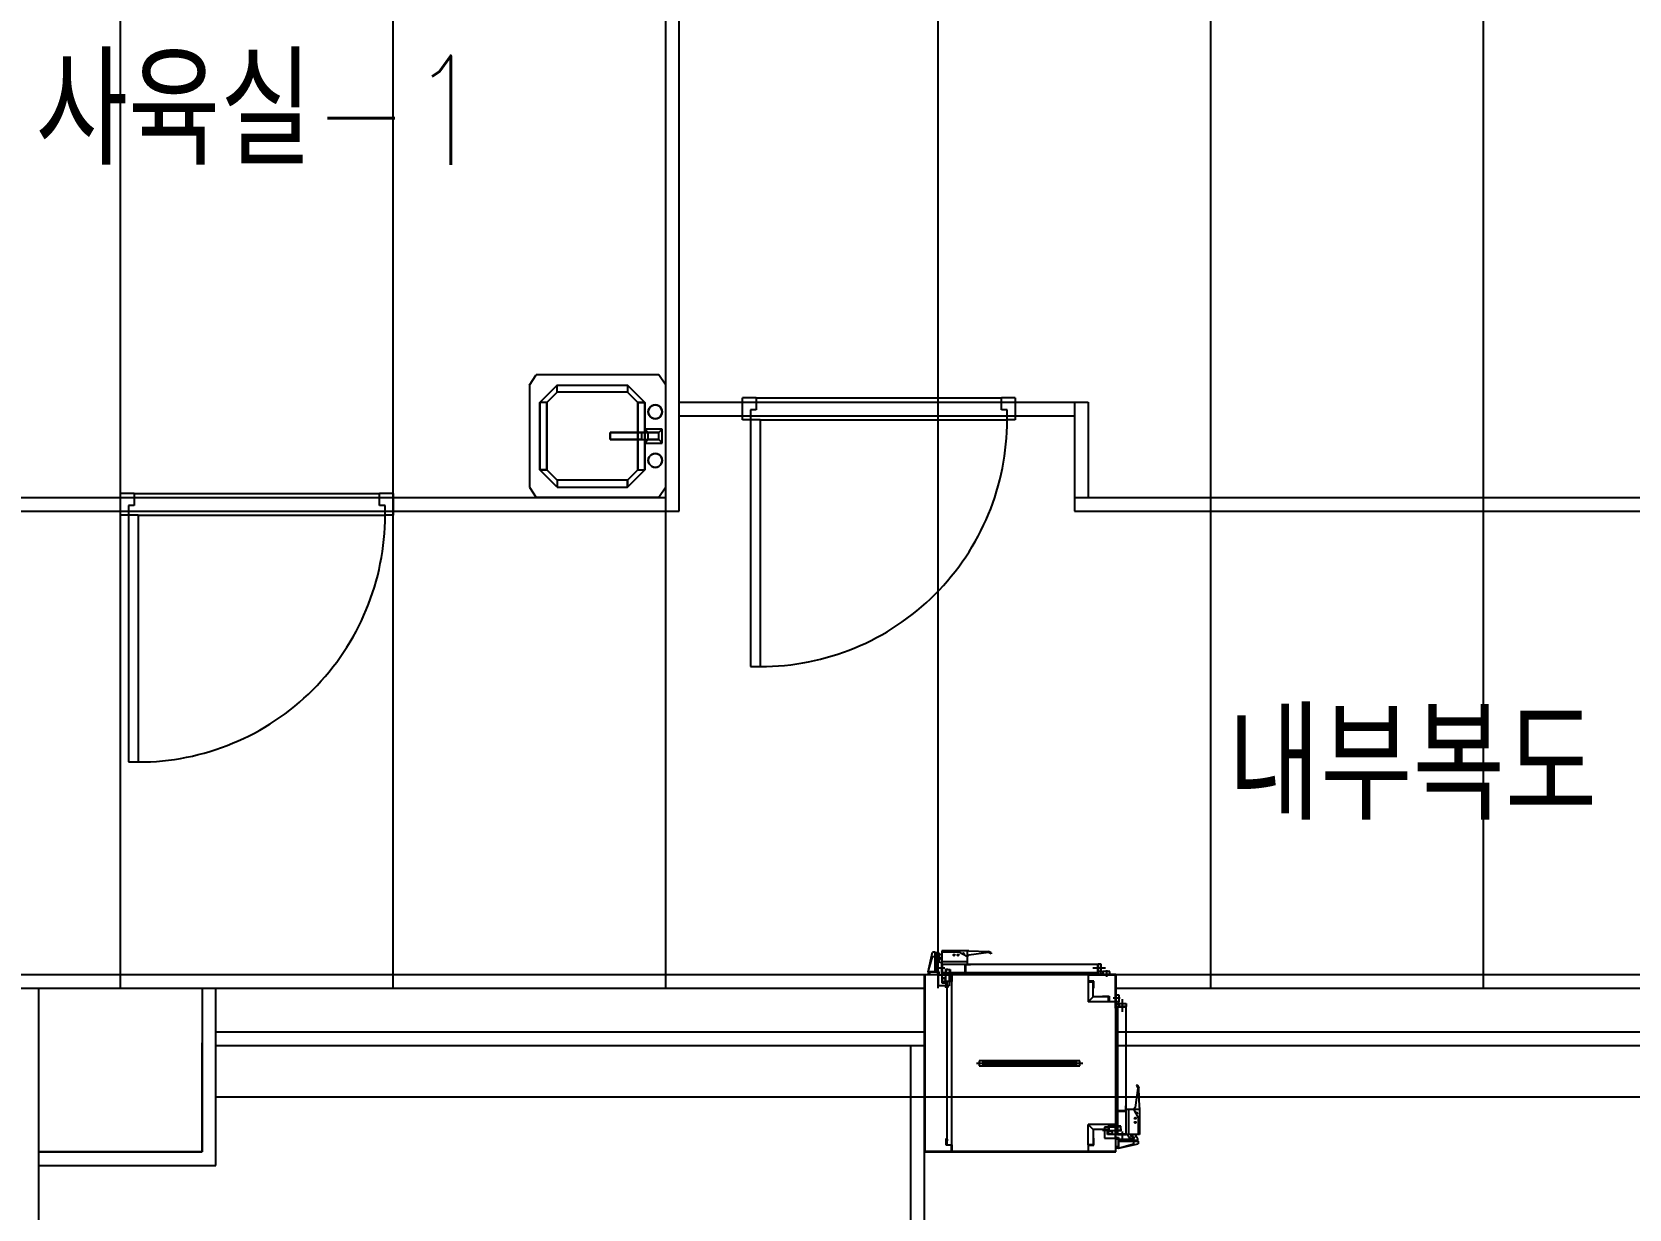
# Model space of a CAD drawing. Header units: millimetres. Extents: x 605428 to 684586, y -474155 to -416366.
# Drawn here: x 631008 to 636867, y -435768 to -431451 of the extents above; entities that cross this region are included whole.
import ezdxf

# ---------------------------------------------------------------- set-up
doc = ezdxf.new("R2010")
doc.units = ezdxf.units.MM
doc.header["$LTSCALE"] = 500
for name, color, linetype in [('TXT', 7, 'Continuous'), ('동물실', 9, 'Continuous'), ('천정', 5, 'Continuous'), ('크린판넬', 4, 'Continuous')]:
    doc.layers.add(name, color=color, linetype=linetype)
doc.styles.add('GHD', font='simple.shx', dxfattribs={"bigfont": 'whgtxt.shx'})

# ---------------------------------------------------------------- blocks, each defined once
blk = doc.blocks.new('A$C0807416F')
at = {"layer": '크린판넬', "color": 9, "linetype": 'Continuous'}
for p, q in [((-24.1, 319.2), (1.4, 357.3)), ((1.4, 357.3), (450.5, 357.3)), ((475.9, 319.2), (450.5, 357.3)), ((-24.1, -54.6), (-24.1, 319.2)), ((116, 319.2), (52.3, 255.5)), ((52.3, 255.5), (116, 319.2)), ((77.8, 255.5), (116, 293.7)), ((116, 293.7), (77.8, 255.5)), ((374.1, 319.2), (116, 319.2)), ((116, 319.2), (116, 293.7)), ((116, 319.2), (116, 293.7)), ((374.1, 319.2), (116, 319.2)), ((116, 293.7), (374.1, 293.7)), ((116, 293.7), (374.1, 293.7)), ((437.8, 255.5), (374.1, 319.2)), ((374.1, 293.7), (374.1, 319.2)), ((374.1, 319.2), (437.8, 255.5)), ((374.1, 293.7), (374.1, 319.2)), ((374.1, 293.7), (412.3, 255.5)), ((412.3, 255.5), (374.1, 293.7)), ((475.9, 319.2), (475.9, -54.6)), ((-3.9, 239.4), (-7.9, 234.1)), ((-7.9, 234.1), (-3.9, 239.4)), ((-3.9, 239.4), (-7.9, 234.1)), ((-7.9, 234.1), (-3.9, 239.4)), ((1.4, 243.4), (-3.9, 239.4)), ((-3.9, 239.4), (1.4, 243.4)), ((1.4, 243.4), (-3.9, 239.4)), ((-3.9, 239.4), (1.4, 243.4)), ((7.5, 246), (1.4, 243.4)), ((1.4, 243.4), (7.5, 246)), ((7.5, 246), (1.4, 243.4)), ((1.4, 243.4), (7.5, 246)), ((14.1, 246.8), (7.5, 246)), ((7.5, 246), (14.1, 246.8)), ((14.1, 246.8), (7.5, 246)), ((7.5, 246), (14.1, 246.8)), ((20.7, 246), (14.1, 246.8)), ((14.1, 246.8), (20.7, 246)), ((20.7, 246), (14.1, 246.8)), ((14.1, 246.8), (20.7, 246)), ((26.9, 243.4), (20.7, 246)), ((20.7, 246), (26.9, 243.4)), ((26.9, 243.4), (20.7, 246)), ((20.7, 246), (26.9, 243.4)), ((32.1, 239.4), (26.9, 243.4)), ((26.9, 243.4), (32.1, 239.4)), ((32.1, 239.4), (26.9, 243.4)), ((26.9, 243.4), (32.1, 239.4)), ((36.1, 234.1), (32.1, 239.4)), ((32.1, 239.4), (36.1, 234.1)), ((36.1, 234.1), (32.1, 239.4)), ((32.1, 239.4), (36.1, 234.1)), ((52.3, 255.5), (52.3, 9.1)), ((52.3, 255.5), (77.8, 255.5)), ((52.3, 9.1), (52.3, 255.5)), ((77.8, 255.5), (52.3, 255.5)), ((77.8, 9.1), (77.8, 255.5)), ((77.8, 255.5), (77.8, 9.1)), ((412.3, 255.5), (412.3, 9.1)), ((412.3, 255.5), (437.8, 255.5)), ((412.3, 9.1), (412.3, 255.5)), ((412.3, 255.5), (437.8, 255.5)), ((437.8, 9.1), (437.8, 255.5)), ((437.8, 255.5), (437.8, 9.1)), ((-10.5, 227.9), (-11.3, 221.4)), ((-11.3, 221.4), (-10.5, 227.9)), ((-10.5, 227.9), (-11.3, 221.4)), ((-11.3, 221.4), (-10.5, 227.9)), ((-11.3, 221.4), (-10.5, 214.8)), ((-10.5, 214.8), (-11.3, 221.4)), ((-11.3, 221.4), (-10.5, 214.8)), ((-10.5, 214.8), (-11.3, 221.4)), ((-7.9, 234.1), (-10.5, 227.9)), ((-10.5, 227.9), (-7.9, 234.1)), ((-7.9, 234.1), (-10.5, 227.9)), ((-10.5, 227.9), (-7.9, 234.1)), ((-10.5, 214.8), (-7.9, 208.6)), ((-7.9, 208.6), (-10.5, 214.8)), ((-10.5, 214.8), (-7.9, 208.6)), ((-7.9, 208.6), (-10.5, 214.8)), ((-7.9, 208.6), (-3.9, 203.4)), ((-3.9, 203.4), (-7.9, 208.6)), ((-7.9, 208.6), (-3.9, 203.4)), ((-3.9, 203.4), (-7.9, 208.6)), ((-3.9, 203.4), (1.4, 199.4)), ((1.4, 199.4), (-3.9, 203.4)), ((-3.9, 203.4), (1.4, 199.4)), ((1.4, 199.4), (-3.9, 203.4)), ((1.4, 199.4), (7.5, 196.8)), ((7.5, 196.8), (1.4, 199.4)), ((1.4, 199.4), (7.5, 196.8)), ((7.5, 196.8), (1.4, 199.4)), ((7.5, 196.8), (14.1, 195.9)), ((14.1, 195.9), (7.5, 196.8)), ((7.5, 196.8), (14.1, 195.9)), ((14.1, 195.9), (7.5, 196.8)), ((14.1, 195.9), (20.7, 196.8)), ((20.7, 196.8), (14.1, 195.9)), ((14.1, 195.9), (20.7, 196.8)), ((20.7, 196.8), (14.1, 195.9)), ((20.7, 196.8), (26.9, 199.4)), ((26.9, 199.4), (20.7, 196.8)), ((20.7, 196.8), (26.9, 199.4)), ((26.9, 199.4), (20.7, 196.8)), ((26.9, 199.4), (32.1, 203.4)), ((32.1, 203.4), (26.9, 199.4)), ((26.9, 199.4), (32.1, 203.4)), ((32.1, 203.4), (26.9, 199.4)), ((32.1, 203.4), (36.1, 208.6)), ((36.1, 208.6), (32.1, 203.4)), ((32.1, 203.4), (36.1, 208.6)), ((36.1, 208.6), (32.1, 203.4)), ((38.7, 227.9), (36.1, 234.1)), ((36.1, 234.1), (38.7, 227.9)), ((38.7, 227.9), (36.1, 234.1)), ((36.1, 234.1), (38.7, 227.9)), ((36.1, 208.6), (38.7, 214.8)), ((38.7, 214.8), (36.1, 208.6)), ((36.1, 208.6), (38.7, 214.8)), ((38.7, 214.8), (36.1, 208.6)), ((39.6, 221.4), (38.7, 227.9)), ((38.7, 227.9), (39.6, 221.4)), ((39.6, 221.4), (38.7, 227.9)), ((38.7, 227.9), (39.6, 221.4)), ((38.7, 214.8), (39.6, 221.4)), ((38.7, 214.8), (39.6, 221.4)), ((39.6, 221.4), (38.7, 214.8)), ((38.7, 214.8), (39.6, 221.4)), ((1.4, 145.1), (-11.3, 157.7)), ((-11.3, 106.8), (-11.3, 157.7)), ((-11.3, 157.7), (52.3, 157.7)), ((1.4, 145.1), (-11.3, 157.7)), ((1.4, 119.5), (-11.3, 106.8)), ((1.4, 119.5), (-11.3, 106.8)), ((1.4, 119.5), (1.4, 145.1)), ((1.4, 145.1), (65, 145.1)), ((1.4, 119.5), (1.4, 145.1)), ((1.4, 145.1), (39.6, 145.1)), ((65, 145.1), (1.4, 145.1)), ((65, 119.5), (1.4, 119.5)), ((1.4, 119.5), (39.6, 119.5)), ((65, 119.5), (1.4, 119.5)), ((39.6, 145.1), (52.3, 157.7)), ((52.3, 157.7), (39.6, 145.1)), ((39.6, 119.5), (39.6, 145.1)), ((39.6, 145.1), (77.8, 145.1)), ((39.6, 119.5), (39.6, 145.1)), ((39.6, 145.1), (77.8, 145.1)), ((52.3, 106.8), (39.6, 119.5)), ((39.6, 119.5), (52.3, 106.8)), ((77.8, 119.5), (39.6, 119.5)), ((77.8, 119.5), (39.6, 119.5)), ((52.3, 157.7), (52.3, 106.8)), ((179.5, 145.1), (65, 145.1)), ((65, 145.1), (65, 119.5)), ((65, 145.1), (65, 119.5)), ((77.8, 145.1), (65, 145.1)), ((65, 145.1), (179.5, 145.1)), ((77.8, 145.1), (65, 145.1)), ((65, 119.5), (179.5, 119.5)), ((65, 119.5), (77.8, 119.5)), ((77.8, 119.5), (65, 119.5)), ((65, 119.5), (179.5, 119.5)), ((179.5, 145.1), (77.8, 145.1)), ((77.8, 119.5), (77.8, 145.1)), ((77.8, 145.1), (77.8, 119.5)), ((179.5, 145.1), (77.8, 145.1)), ((77.8, 119.5), (179.5, 119.5)), ((179.5, 119.5), (77.8, 119.5)), ((179.5, 119.5), (179.5, 145.1)), ((179.5, 119.5), (179.5, 145.1)), ((179.5, 145.1), (179.5, 119.5)), ((179.5, 119.5), (179.5, 145.1)), ((52.3, 106.8), (-11.3, 106.8)), ((-3.9, 61.2), (-7.9, 56)), ((-7.9, 56), (-3.9, 61.2)), ((-3.9, 61.2), (-7.9, 56)), ((-7.9, 56), (-3.9, 61.2)), ((1.4, 65.2), (-3.9, 61.2)), ((-3.9, 61.2), (1.4, 65.2)), ((1.4, 65.2), (-3.9, 61.2)), ((-3.9, 61.2), (1.4, 65.2)), ((7.5, 67.8), (1.4, 65.2)), ((1.4, 65.2), (7.5, 67.8)), ((7.5, 67.8), (1.4, 65.2)), ((1.4, 65.2), (7.5, 67.8)), ((14.1, 68.6), (7.5, 67.8)), ((7.5, 67.8), (14.1, 68.6)), ((14.1, 68.6), (7.5, 67.8)), ((7.5, 67.8), (14.1, 68.6)), ((14.1, 68.6), (20.7, 67.8)), ((20.7, 67.8), (14.1, 68.6)), ((14.1, 68.6), (20.7, 67.8)), ((20.7, 67.8), (14.1, 68.6)), ((26.9, 65.2), (20.7, 67.8)), ((20.7, 67.8), (26.9, 65.2)), ((26.9, 65.2), (20.7, 67.8)), ((20.7, 67.8), (26.9, 65.2)), ((32.1, 61.2), (26.9, 65.2)), ((26.9, 65.2), (32.1, 61.2)), ((32.1, 61.2), (26.9, 65.2)), ((26.9, 65.2), (32.1, 61.2)), ((36.1, 56), (32.1, 61.2)), ((32.1, 61.2), (36.1, 56)), ((36.1, 56), (32.1, 61.2)), ((32.1, 61.2), (36.1, 56)), ((-10.5, 49.8), (-11.3, 43.2)), ((-11.3, 43.2), (-10.5, 49.8)), ((-10.5, 49.8), (-11.3, 43.2)), ((-11.3, 43.2), (-10.5, 49.8)), ((-11.3, 43.2), (-10.5, 36.6)), ((-10.5, 36.6), (-11.3, 43.2)), ((-11.3, 43.2), (-10.5, 36.6)), ((-10.5, 36.6), (-11.3, 43.2)), ((-7.9, 56), (-10.5, 49.8)), ((-10.5, 49.8), (-7.9, 56)), ((-7.9, 56), (-10.5, 49.8)), ((-10.5, 49.8), (-7.9, 56)), ((-10.5, 36.6), (-7.9, 30.4)), ((-7.9, 30.4), (-10.5, 36.6)), ((-10.5, 36.6), (-7.9, 30.4)), ((-7.9, 30.4), (-10.5, 36.6)), ((-7.9, 30.4), (-3.9, 25.2)), ((-3.9, 25.2), (-7.9, 30.4)), ((-7.9, 30.4), (-3.9, 25.2)), ((-3.9, 25.2), (-7.9, 30.4)), ((-3.9, 25.2), (1.4, 21.2)), ((1.4, 21.2), (-3.9, 25.2)), ((-3.9, 25.2), (1.4, 21.2)), ((1.4, 21.2), (-3.9, 25.2)), ((1.4, 21.2), (7.5, 18.6)), ((7.5, 18.6), (1.4, 21.2)), ((1.4, 21.2), (7.5, 18.6)), ((7.5, 18.6), (1.4, 21.2)), ((7.5, 18.6), (14.1, 17.8)), ((14.1, 17.8), (7.5, 18.6)), ((7.5, 18.6), (14.1, 17.8)), ((14.1, 17.8), (7.5, 18.6)), ((14.1, 17.8), (20.7, 18.6)), ((20.7, 18.6), (14.1, 17.8)), ((14.1, 17.8), (20.7, 18.6)), ((20.7, 18.6), (14.1, 17.8)), ((20.7, 18.6), (26.9, 21.2)), ((26.9, 21.2), (20.7, 18.6)), ((20.7, 18.6), (26.9, 21.2)), ((26.9, 21.2), (20.7, 18.6)), ((26.9, 21.2), (32.1, 25.2)), ((32.1, 25.2), (26.9, 21.2)), ((26.9, 21.2), (32.1, 25.2)), ((32.1, 25.2), (26.9, 21.2)), ((32.1, 25.2), (36.1, 30.4)), ((36.1, 30.4), (32.1, 25.2)), ((32.1, 25.2), (36.1, 30.4)), ((36.1, 30.4), (32.1, 25.2)), ((38.7, 49.8), (36.1, 56)), ((36.1, 56), (38.7, 49.8)), ((38.7, 49.8), (36.1, 56)), ((36.1, 56), (38.7, 49.8)), ((36.1, 30.4), (38.7, 36.6)), ((38.7, 36.6), (36.1, 30.4)), ((36.1, 30.4), (38.7, 36.6)), ((38.7, 36.6), (36.1, 30.4)), ((39.6, 43.2), (38.7, 49.8)), ((38.7, 49.8), (39.6, 43.2)), ((39.6, 43.2), (38.7, 49.8)), ((38.7, 49.8), (39.6, 43.2)), ((38.7, 36.6), (39.6, 43.2)), ((39.6, 43.2), (38.7, 36.6)), ((38.7, 36.6), (39.6, 43.2)), ((39.6, 43.2), (38.7, 36.6)), ((52.3, 9.1), (116, -54.6)), ((77.8, 9.1), (52.3, 9.1)), ((116, -54.6), (52.3, 9.1)), ((77.8, 9.1), (52.3, 9.1)), ((116, -29.1), (77.8, 9.1)), ((77.8, 9.1), (116, -29.1)), ((374.1, -54.6), (437.8, 9.1)), ((374.1, -29.1), (412.3, 9.1)), ((374.1, -54.6), (437.8, 9.1)), ((412.3, 9.1), (374.1, -29.1)), ((437.8, 9.1), (412.3, 9.1)), ((412.3, 9.1), (437.8, 9.1)), ((-24.1, -54.6), (1.4, -92.7)), ((116, -29.1), (374.1, -29.1)), ((116, -29.1), (374.1, -29.1)), ((116, -54.6), (116, -29.1)), ((116, -29.1), (116, -54.6)), ((374.1, -54.6), (116, -54.6)), ((374.1, -54.6), (116, -54.6)), ((374.1, -29.1), (374.1, -54.6)), ((374.1, -29.1), (374.1, -54.6)), ((475.9, -54.6), (450.5, -92.7)), ((1.4, -92.7), (450.5, -92.7))]:
    blk.add_line(p, q, dxfattribs=at)

msp = doc.modelspace()

# ---------------------------------------------------------------- linework, layer by layer
at = {"layer": '동물실', "color": 9}
for p, q in [((634295.8, -434898.5), (634311.8, -434826.5)), ((634321.8, -434826.5), (634311.8, -434826.5)), ((634321.8, -434898.5), (634321.8, -434826.5)), ((634321.8, -434827.5), (634329.8, -434827.5)), ((634323.8, -434827.5), (634323.8, -434842.5)), ((634329.8, -434827.5), (634337.6, -434831.4)), ((634345.8, -434821.8), (634345.8, -434869.8)), ((634439.8, -434821.8), (634345.8, -434821.8)), ((634444.8, -434821.8), (634345.8, -434821.8)), ((634345.8, -434827.1), (634350.8, -434824.8)), ((634350.8, -434824.8), (634407.8, -434824.8)), ((634407.8, -434824.8), (634439.8, -434841.8)), ((634439.8, -434869.8), (634439.8, -434821.8)), ((634444.8, -434836.8), (634439.8, -434841.8)), ((634444.8, -434821.8), (634516.8, -434823.8)), ((634516.8, -434827.8), (634444.8, -434836.8)), ((634526.8, -434828.8), (634516.8, -434823.8)), ((634526.8, -434831.8), (634516.8, -434827.8)), ((634526.8, -434828.8), (634526.8, -434831.8)), ((634295.8, -434898.5), (634311.8, -434843.5)), ((634321.8, -434843.5), (634311.8, -434843.5)), ((634321.8, -434898.5), (634321.8, -434843.5)), ((634321.8, -434844.5), (634329.8, -434844.5)), ((634321.8, -434859.5), (634329.8, -434859.5)), ((634323.8, -434844.5), (634323.8, -434859.5)), ((634326.8, -434842.5), (634334.8, -434842.5)), ((634327.1, -434883.5), (634357.2, -434883.5)), ((634327.8, -434842.5), (634327.8, -434898.5)), ((634327.8, -434859.5), (634327.8, -434898.5)), ((634329.8, -434842.5), (634337.6, -434838.5)), ((634329.8, -434844.5), (634337.6, -434848.4)), ((634329.8, -434845.8), (634345.8, -434845.8)), ((634329.8, -434859.5), (634337.6, -434855.5)), ((634342.8, -434863.8), (634345.8, -434863.8)), ((634345.8, -434860.8), (634439.8, -434860.8)), ((634345.8, -434869.8), (634439.8, -434869.8)), ((634345.8, -434901.8), (634345.8, -434869.8)), ((634345.8, -434869.8), (634919.8, -434869.8)), ((634347, -434871), (634347, -434900.6)), ((634918.6, -434871), (634347, -434871)), ((634347.8, -434894.6), (634347.8, -434906.4)), ((634359.6, -434888.1), (634359.6, -434901.8)), ((634359.6, -434888.1), (634367.6, -434888.1)), ((634360.8, -434889.3), (634377, -434889.3)), ((634360.8, -434890.5), (634360.8, -434889.3)), ((634367.6, -434889.3), (634360.8, -434889.3)), ((634360.8, -434889.3), (634360.8, -434901.8)), ((634375.8, -434890.5), (634360.8, -434890.5)), ((634367.6, -434888.1), (634367.6, -434889.3)), ((634375.8, -434901.8), (634375.8, -434890.5)), ((634377, -434889.3), (634377, -434900.6)), ((634431.6, -434871), (634451.6, -434871)), ((634431.6, -434900.6), (634431.6, -434871)), ((634432.8, -434872.2), (634432.8, -434901.8)), ((634451.6, -434872.2), (634432.8, -434872.2)), ((634451.6, -434871), (634451.6, -434872.2)), ((634899.8, -434883.5), (634946.2, -434883.5)), ((634918, -434883.5), (634924.7, -434883.5)), ((634918.6, -434900.6), (634918.6, -434871)), ((634919.8, -434869.8), (634919.8, -434901.8)), ((634919.8, -434870.5), (634919.8, -434896.5)), ((634930.8, -434870.5), (634919.8, -434870.5)), ((634919.8, -434870.5), (634919.8, -434896.5)), ((634930.8, -434870.5), (634919.8, -434870.5)), ((634930.8, -434896.5), (634930.8, -434870.5)), ((634949.8, -434892.6), (634949.8, -434917.3)), ((634282.8, -435558.5), (634282.8, -434908.5)), ((634282.8, -434908.5), (634382.8, -434908.5)), ((634381.6, -434909.7), (634284, -434909.7)), ((634284, -434909.7), (634284, -435557.3)), ((634295.8, -434898.5), (634295.8, -434908.5)), ((634330.8, -434898.5), (634295.8, -434898.5)), ((634295.8, -434908.5), (634330.8, -434908.5)), ((634300.8, -434898.5), (634300.8, -434908.5)), ((634335.8, -434898.5), (634300.8, -434898.5)), ((634300.8, -434898.5), (634326.8, -434898.5)), ((634300.8, -434898.5), (634326.8, -434898.5)), ((634300.8, -434908.5), (634335.8, -434908.5)), ((634330.8, -434908.5), (634330.8, -434898.5)), ((634333.3, -434949.7), (634333.3, -434909.7)), ((634333.3, -434909.7), (634373.3, -434909.7)), ((634373.3, -434949.7), (634333.3, -434949.7)), ((634335.8, -434908.5), (634335.8, -434898.5)), ((634360.8, -434901.8), (634345.8, -434901.8)), ((634345.8, -434901.8), (634345.8, -434938.8)), ((634345.8, -434938.8), (634360.8, -434938.8)), ((634347, -434900.6), (634918.6, -434900.6)), ((634348.8, -434931.2), (634348.8, -434925.2)), ((634356.6, -434952.3), (634372, -434952.3)), ((634357.8, -434925.2), (634357.8, -434931.2)), ((634360.8, -434938.8), (634360.8, -434901.8)), ((634361.6, -434957.3), (634361.6, -434932.3)), ((634361.6, -434932.3), (634381.6, -434932.3)), ((634382.8, -434933.5), (634362.8, -434933.5)), ((634362.8, -434933.5), (634362.8, -434957.3)), ((634364.8, -434933.5), (634364.8, -435533.5)), ((634382.8, -434933.5), (634364.8, -434933.5)), ((634373.3, -434909.7), (634373.3, -434949.7)), ((634432.8, -434901.8), (634375.8, -434901.8)), ((634377, -434900.6), (634431.6, -434900.6)), ((634381.6, -434932.3), (634381.6, -434909.7)), ((634382.8, -434908.5), (634382.8, -434933.5)), ((634382.8, -435533.5), (634382.8, -434933.5)), ((634882.8, -434908.5), (634882.8, -434933.5)), ((634984, -434908.5), (634882.8, -434908.5)), ((634882.8, -434933.5), (634900.8, -434933.5)), ((634882.8, -434933.5), (634902.8, -434933.5)), ((634882.8, -434934.5), (634882.8, -435008.5)), ((634882.8, -434934.5), (634900.8, -434934.5)), ((634884, -434909.7), (634982.8, -434909.7)), ((634884, -434932.3), (634884, -434909.7)), ((634904, -434932.3), (634884, -434932.3)), ((634900.8, -434990.5), (634900.8, -434934.5)), ((634902.8, -434933.5), (634902.8, -434958.5)), ((634904, -434958.5), (634904, -434932.3)), ((634919.8, -434896.5), (634930.8, -434896.5)), ((634920.8, -434908.5), (634920.8, -434896.5)), ((634920.8, -434908.5), (634929.8, -434908.5)), ((634929.8, -434908.5), (634929.8, -434896.5)), ((634936.2, -434898.5), (634929.8, -434898.5)), ((634936.8, -434907.5), (634929.8, -434907.5)), ((634936.8, -434897.5), (634936.8, -434908.5)), ((634962.3, -434897.5), (634936.8, -434897.5)), ((634936.8, -434908.5), (634962.3, -434908.5)), ((634936.8, -434908.5), (634962.3, -434908.5)), ((634962.3, -434908.5), (634962.3, -434897.5)), ((634962.3, -434908.5), (634962.3, -434897.5)), ((634982.8, -434909.7), (634982.8, -435557.3)), ((634982.8, -435031.3), (634982.8, -434909.7)), ((634984, -435558.5), (634984, -434908.5)), ((634984, -434908.5), (634984, -435032.5)), ((634984, -434921.5), (634984, -435010.5)), ((634984, -434921.5), (634984, -435010.5)), ((634984, -434921.5), (634984, -435010.5)), ((631032.8, -434958.5), (631632.8, -434958.5)), ((631032.8, -434958.5), (631632.8, -434958.5)), ((634362.8, -434957.3), (634361.6, -434957.3)), ((634882.8, -435008.5), (634900.8, -434990.5)), ((634958, -435008.5), (634882.8, -435008.5)), ((634958, -434990.5), (634900.8, -434990.5)), ((634902.8, -434958.5), (634904, -434958.5)), ((634935.2, -434987.3), (634960.2, -434987.3)), ((634935.2, -434988.5), (634935.2, -434987.3)), ((634959, -434988.5), (634935.2, -434988.5)), ((634958, -435008.5), (634958, -434990.5)), ((634959, -435008.5), (634959, -434988.5)), ((634984, -435008.5), (634959, -435008.5)), ((634960.2, -434987.3), (634960.2, -435007.3)), ((634960.2, -435007.3), (634982.8, -435007.3)), ((634999.8, -434995.5), (634975.1, -434995.5)), ((634984, -434980.5), (634984, -435015.5)), ((634984, -434980.5), (634984, -435015.5)), ((634984, -434980.5), (634984, -435015.5)), ((634984, -435008.5), (634984, -434983)), ((634984, -434983), (634995, -434983)), ((634984, -435008.5), (634984, -434983)), ((634984, -434983), (634995, -434983)), ((634995, -435008.5), (634984, -435008.5)), ((634985, -435008.5), (634985, -435015.5)), ((634994, -435009), (634994, -435015.5)), ((634995, -434983), (634995, -435008.5)), ((635009, -435045.5), (635009, -434999)), ((634982.8, -435032.5), (634982.8, -435053)), ((634984, -435015.5), (634996, -435015.5)), ((634984, -435024.5), (634984, -435015.5)), ((634984, -435024.5), (634996, -435024.5)), ((635022.7, -435025.5), (634990.7, -435025.5)), ((634991.9, -435494.3), (634991.9, -435026.7)), ((634991.9, -435026.7), (635021.5, -435026.7)), ((634996, -435025.5), (634996, -435014.5)), ((634996, -435014.5), (635022, -435014.5)), ((635022, -435025.5), (634996, -435025.5)), ((635022, -435025.5), (634996, -435025.5)), ((635009, -435027.2), (635009, -435020.5)), ((635021.5, -435026.7), (635021.5, -435494.3)), ((635022, -435014.5), (635022, -435025.5)), ((635022, -435014.5), (635022, -435025.5)), ((635022.7, -435495.5), (635022.7, -435025.5)), ((631032.8, -435608.5), (631032.8, -435158.5)), ((634472.7, -435233.5), (634863.5, -435233.5)), ((634483.3, -435224.2), (634483.3, -435242.7)), ((634852.9, -435224.2), (634483.3, -435224.2)), ((634483.3, -435242.7), (634852.9, -435242.7)), ((634496.2, -435224.2), (634496.2, -435242.7)), ((634499.4, -435227.4), (634499.4, -435239.5)), ((634836.8, -435227.4), (634499.4, -435227.4)), ((634499.4, -435239.5), (634836.8, -435239.5)), ((634836.8, -435239.5), (634836.8, -435227.4)), ((634840, -435242.7), (634840, -435224.2)), ((634852.9, -435242.7), (634852.9, -435224.2)), ((635064.7, -435324.5), (635055.7, -435396.5)), ((635060.7, -435314.5), (635064.7, -435324.5)), ((635063.7, -435314.5), (635060.7, -435314.5)), ((635063.7, -435314.5), (635068.7, -435324.5)), ((635070.7, -435396.5), (635068.7, -435324.5)), ((635020.3, -435408.5), (634990.7, -435408.5)), ((634990.7, -435408.5), (634990.7, -435465.5)), ((634991.9, -435464.3), (634991.9, -435409.7)), ((634991.9, -435409.7), (635021.5, -435409.7)), ((635021.5, -435389.7), (635020.3, -435389.7)), ((635020.3, -435389.7), (635020.3, -435408.5)), ((635021.5, -435409.7), (635021.5, -435389.7)), ((635022.7, -435495.5), (635022.7, -435401.5)), ((635022.7, -435401.5), (635070.7, -435401.5)), ((635031.7, -435495.5), (635031.7, -435401.5)), ((635055.7, -435396.5), (635050.7, -435401.5)), ((635067.7, -435433.5), (635050.7, -435401.5)), ((635070.7, -435396.5), (635070.7, -435495.5)), ((635070.7, -435401.5), (635070.7, -435495.5)), ((634882.8, -435532.5), (634882.8, -435458.5)), ((634958, -435458.5), (634882.8, -435458.5)), ((634882.8, -435458.5), (634900.8, -435476.5)), ((634882.8, -435458.5), (634900.8, -435476.5)), ((634958, -435458.5), (634882.8, -435458.5)), ((634882.8, -435532.5), (634882.8, -435458.5)), ((634900.8, -435476.5), (634900.8, -435532.5)), ((634958, -435476.5), (634900.8, -435476.5)), ((634959, -435478.5), (634935.2, -435478.5)), ((634935.2, -435478.5), (634935.2, -435479.7)), ((634935.2, -435479.7), (634960.2, -435479.7)), ((634982.8, -435468), (634942.8, -435468)), ((634942.8, -435468), (634942.8, -435508)), ((634953.7, -435495.5), (634953.7, -435480.5)), ((634953.7, -435480.5), (634990.7, -435480.5)), ((634958, -435458.5), (634958, -435476.5)), ((634984, -435458.5), (634959, -435458.5)), ((634959, -435458.5), (634959, -435478.5)), ((634960.2, -435479.7), (634960.2, -435459.7)), ((634960.2, -435459.7), (634982.8, -435459.7)), ((634982.8, -435459.7), (634982.8, -435557.3)), ((634982.8, -435508), (634982.8, -435468)), ((634982.8, -435508), (634982.8, -435468)), ((634984, -435558.5), (634984, -435458.5)), ((634990.7, -435465.5), (635002, -435465.5)), ((634990.7, -435480.5), (634990.7, -435495.5)), ((635003.2, -435480.5), (634990.7, -435480.5)), ((635004.4, -435481.7), (634990.7, -435481.7)), ((635003.2, -435464.3), (634991.9, -435464.3)), ((635002, -435465.5), (635002, -435480.5)), ((635002, -435480.5), (635003.2, -435480.5)), ((635003.2, -435480.5), (635003.2, -435464.3)), ((635004.4, -435473.7), (635003.2, -435473.7)), ((635003.2, -435473.7), (635003.2, -435480.5)), ((635004.4, -435481.7), (635004.4, -435473.7)), ((635067.7, -435490.5), (635067.7, -435433.5)), ((634358.4, -435514.7), (634369, -435514.7)), ((634361.6, -435534.7), (634361.6, -435509.7)), ((634362.8, -435509.7), (634361.6, -435509.7)), ((634381.6, -435534.7), (634361.6, -435534.7)), ((634362.8, -435509.7), (634362.8, -435533.5)), ((634362.8, -435533.5), (634382.8, -435533.5)), ((634364.8, -435533.5), (634382.8, -435533.5)), ((634381.6, -435557.3), (634381.6, -435534.7)), ((634382.8, -435558.4), (634382.8, -435533.5)), ((634382.8, -435533.5), (634382.8, -435558.5)), ((634882.8, -435532.5), (634900.8, -435532.5)), ((634900.8, -435533.5), (634882.8, -435533.5)), ((634882.8, -435533.5), (634882.8, -435557.3)), ((634902.8, -435533.5), (634882.8, -435533.5)), ((634884, -435534.7), (634904, -435534.7)), ((634884, -435557.3), (634884, -435534.7)), ((634902.8, -435508.5), (634902.8, -435533.5)), ((634904, -435508.5), (634902.8, -435508.5)), ((634904, -435534.7), (634904, -435508.5)), ((634942.8, -435508), (634982.8, -435508)), ((634990.7, -435495.5), (634953.7, -435495.5)), ((634967.3, -435483.5), (634961.3, -435483.5)), ((634961.3, -435492.5), (634967.3, -435492.5)), ((634984, -435505.5), (634994, -435505.5)), ((634984, -435510.5), (634994, -435510.5)), ((634994, -435540.5), (634984, -435540.5)), ((634997.8, -435493.5), (634986, -435493.5)), ((634990.7, -435495.5), (635022.7, -435495.5)), ((635021.5, -435494.3), (634991.9, -435494.3)), ((634994, -435505.5), (634994, -435540.5)), ((634994, -435510.5), (634994, -435545.5)), ((635050, -435513.5), (634994, -435513.5)), ((635033, -435513.5), (634994, -435513.5)), ((634994, -435540.5), (634994, -435514.5)), ((634994, -435540.5), (634994, -435514.5)), ((634994, -435519.5), (635066, -435519.5)), ((634994, -435519.5), (635049, -435519.5)), ((634994, -435545.5), (635066, -435529.5)), ((634994, -435545.5), (635049, -435529.5)), ((635009, -435514.1), (635009, -435484)), ((635070.7, -435495.5), (635022.7, -435495.5)), ((635028.7, -435498.4), (635028.7, -435495.5)), ((635033, -435511.5), (635036.9, -435503.7)), ((635033, -435519.5), (635033, -435511.5)), ((635048, -435517.5), (635033, -435517.5)), ((635048, -435511.5), (635044, -435503.7)), ((635046.7, -435511.5), (635046.7, -435495.5)), ((635048, -435519.5), (635048, -435511.5)), ((635049, -435519.5), (635049, -435529.5)), ((635050, -435511.5), (635053.9, -435503.7)), ((635050, -435514.5), (635050, -435506.5)), ((635065, -435517.5), (635050, -435517.5)), ((635065, -435511.5), (635061, -435503.7)), ((635065, -435519.5), (635065, -435511.5)), ((635065.3, -435495.5), (635067.7, -435490.5)), ((635066, -435519.5), (635066, -435529.5)), ((634282.8, -435558.5), (634382.8, -435558.5)), ((634382.8, -435558.5), (634282.8, -435558.5)), ((634381.6, -435557.3), (634284, -435557.3)), ((634284, -435557.3), (634381.6, -435557.3)), ((634295.8, -435558.5), (634330.8, -435558.5)), ((634300.8, -435558.5), (634335.8, -435558.5)), ((634982.8, -435557.3), (634382.8, -435557.3)), ((634382.8, -435558.5), (634984, -435558.5)), ((634994, -435545.5), (634984, -435545.5))]:
    msp.add_line(p, q, dxfattribs=at)
for centre in [(634390.8, -434836.8), (634405.8, -434836.8), (634425.3, -434831.3), (635061.2, -435416), (635055.7, -435435.5), (635055.7, -435450.5)]:
    msp.add_circle(centre, 2.5, dxfattribs=at)
for centre, radius, start, end in [((634335.8, -434835), 4, 291.75905, 68.24095), ((634347.8, -434846.5), 18, 177.7639, 253.94207), ((634335.8, -434852), 4, 291.75905, 68.24095), ((634353.3, -434925.2), 4.5, 0, 180), ((634353.3, -434931.2), 4.5, 180, 0), ((634961.3, -435488), 4.5, 90, 270), ((634967.3, -435488), 4.5, 270, 90), ((635046, -435493.4), 18, 196.05793, 272.2361), ((635040.5, -435505.5), 4, 21.75905, 158.24095), ((635057.5, -435505.5), 4, 21.75905, 158.24095)]:
    msp.add_arc(centre, radius, start, end, dxfattribs=at)
at = {"layer": '천정', "linetype": 'Continuous'}
for p, q in [((632332.8, -434958.5), (632332.8, -427508.5)), ((633332.8, -434958.5), (633332.8, -427508.5)), ((634332.8, -434958.5), (634332.8, -427508.5)), ((635332.8, -434958.5), (635332.8, -427508.5)), ((636332.8, -434958.5), (636332.8, -427508.5)), ((631332.8, -434958.5), (631332.8, -428158.5)), ((638082.8, -435358.5), (631682.8, -435358.5))]:
    msp.add_line(p, q, dxfattribs=at)
at = {"layer": '크린판넬', "color": 9, "linetype": 'Continuous'}
for p, q in [((633332.8, -433208.5), (633332.8, -429608.5)), ((633382.8, -433208.5), (633382.8, -429608.5)), ((633382.8, -432808.5), (634882.8, -432808.5)), ((633615.1, -432873.5), (633615.1, -432793.5)), ((633665, -432793.5), (633615.1, -432793.5)), ((633615.1, -432858.5), (633615.1, -432808.5)), ((633615.1, -432858.5), (633615.1, -432808.5)), ((633644.5, -432837.6), (633644.5, -432873.5)), ((633665, -432837.6), (633644.5, -432837.6)), ((633665, -432793.5), (633665, -432837.6)), ((633665, -432793.5), (634565.3, -432793.5)), ((634565.3, -432837.6), (634565.3, -432793.5)), ((634615.1, -432793.5), (634565.3, -432793.5)), ((634585.8, -432837.6), (634565.3, -432837.6)), ((634585.8, -432837.6), (634565.3, -432837.6)), ((634585.8, -432873.5), (634585.8, -432837.6)), ((634615.1, -432793.5), (634615.1, -432873.5)), ((634615.1, -432808.5), (634615.1, -432858.5)), ((634832.8, -432808.5), (634832.8, -433208.5)), ((634882.8, -432808.5), (634882.8, -433158.5)), ((633382.8, -432858.5), (634832.8, -432858.5)), ((633644.5, -432873.5), (633615.1, -432873.5)), ((633644.5, -432873.5), (633644.5, -433778.7)), ((633679.8, -432873.5), (633644.5, -432873.5)), ((633679.8, -432873.5), (633679.8, -433778.7)), ((633679.8, -432873.5), (634585.8, -432873.5)), ((634615.1, -432873.5), (634585.8, -432873.5)), ((624882.8, -433158.5), (633332.8, -433158.5)), ((631332.8, -433223.5), (631332.8, -433143.5)), ((631382.6, -433143.5), (631332.8, -433143.5)), ((631332.8, -433208.5), (631332.8, -433158.5)), ((631332.8, -433208.5), (631332.8, -433158.5)), ((631362.1, -433187.6), (631362.1, -433223.5)), ((631382.6, -433187.6), (631362.1, -433187.6)), ((631382.6, -433143.5), (631382.6, -433187.6)), ((631382.6, -433143.5), (632282.9, -433143.5)), ((632282.9, -433187.6), (632282.9, -433143.5)), ((632332.8, -433143.5), (632282.9, -433143.5)), ((632303.4, -433187.6), (632282.9, -433187.6)), ((632303.4, -433187.6), (632282.9, -433187.6)), ((632303.4, -433223.5), (632303.4, -433187.6)), ((632332.8, -433143.5), (632332.8, -433223.5)), ((632332.8, -433158.5), (632332.8, -433208.5)), ((634832.8, -433158.5), (641132.8, -433158.5)), ((624882.8, -433208.5), (633382.8, -433208.5)), ((631362.1, -433223.5), (631332.8, -433223.5)), ((631362.1, -433223.5), (631362.1, -434128.7)), ((631397.4, -433223.5), (631362.1, -433223.5)), ((631397.4, -433223.5), (631397.4, -434128.7)), ((631397.4, -433223.5), (632303.4, -433223.5)), ((632332.8, -433223.5), (632303.4, -433223.5)), ((634832.8, -433208.5), (641182.8, -433208.5)), ((633644.5, -433778.7), (633679.8, -433778.7)), ((631362.1, -434128.7), (631397.4, -434128.7)), ((626892.8, -434908.5), (642032.8, -434908.5)), ((626942.8, -434958.5), (634282.8, -434958.5)), ((631032.8, -435558.5), (631032.8, -434958.5)), ((631032.8, -435558.5), (631032.8, -434958.5)), ((631632.8, -434958.5), (631632.8, -435558.5)), ((631632.8, -434958.5), (631632.8, -435558.5)), ((631682.8, -435608.5), (631682.8, -434958.5)), ((634984, -434958.5), (642032.8, -434958.5)), ((631682.8, -435118.5), (634282.8, -435118.5)), ((634282.8, -441408.5), (634282.8, -435108.5)), ((634984, -435118.5), (640882.8, -435118.5)), ((631632.8, -435558.5), (631632.8, -435158.5)), ((631682.8, -435168.5), (634282.8, -435168.5)), ((634232.8, -441408.5), (634232.8, -435168.5)), ((634984, -435168.5), (640882.8, -435168.5)), ((631032.8, -441408.5), (631032.8, -435208.5)), ((631032.8, -435558.5), (631632.8, -435558.5)), ((631632.8, -435558.5), (631032.8, -435558.5)), ((631632.8, -435558.5), (631032.8, -435558.5)), ((631032.8, -435608.5), (631682.8, -435608.5))]:
    msp.add_line(p, q, dxfattribs=at)
for centre in [(633681.1, -432874), (631398.7, -433224)]:
    msp.add_arc(centre, 904.7, 269.91508, 0.03615, dxfattribs=at)

# ---------------------------------------------------------------- block references
at = {"layer": '천정', "color": 9, "linetype": 'Continuous', "xscale": -1}
msp.add_blockref('A$C0807416F', (633308.7, -433065.8), dxfattribs=at)

# ---------------------------------------------------------------- texts
at = {"layer": 'TXT', "color": 9, "style": 'GHD', "width": 0.8}
for s, p in [('사육실-1', (631021.4, -431938.6)), ('내부복도', (635395.9, -434341.1))]:
    msp.add_text(s, height=400, dxfattribs=at).set_placement(p)

doc.saveas('drawing.dxf')
